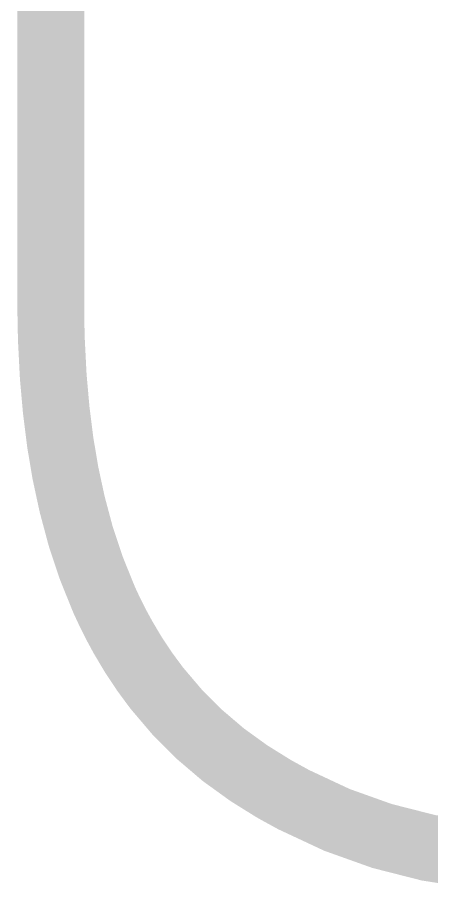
# Model space of a CAD drawing. Header units: millimetres. Extents: x 6 to 417, y 41 to 311.
# Drawn here: x 386.587 to 387.207, y 55.076 to 56.38 of the extents above; entities that cross this region are included whole.
import ezdxf

# ---------------------------------------------------------------- set-up
doc = ezdxf.new("R2010")
doc.units = ezdxf.units.MM
doc.layers.add('DrillDrawing', color=1, linetype='Continuous')

msp = doc.modelspace()

# ---------------------------------------------------------------- linework, layer by layer
at = {"layer": 'DrillDrawing', "const_width": 0.1}
for points in [[(386.637, 55.9524), (386.637, 60.2657)], [(386.637, 55.9524), (386.637, 60.2657)], [(386.6379, 55.8962), (386.6406, 55.8429)], [(386.6379, 55.8962), (386.6406, 55.8429)], [(386.6406, 55.8429), (386.6451, 55.7923)], [(386.6406, 55.8429), (386.6451, 55.7923)], [(386.6451, 55.7923), (386.6511, 55.7443)], [(386.6451, 55.7923), (386.6511, 55.7443)], [(386.6511, 55.7443), (386.6587, 55.699)], [(386.6511, 55.7443), (386.6587, 55.699)], [(386.6587, 55.699), (386.6688, 55.652)], [(386.6587, 55.699), (386.6688, 55.652)], [(386.6688, 55.652), (386.6816, 55.604)], [(386.6688, 55.652), (386.6816, 55.604)], [(386.6816, 55.604), (386.6976, 55.5558)], [(386.6816, 55.604), (386.6976, 55.5558)], [(386.6976, 55.5558), (386.7169, 55.5081)], [(386.6976, 55.5558), (386.7169, 55.5081)], [(386.9337, 55.2486), (386.9713, 55.2252)], [(386.9337, 55.2486), (386.9713, 55.2252)], [(386.9713, 55.2252), (387.0004, 55.2092)], [(386.9713, 55.2252), (387.0004, 55.2092)]]:
    msp.add_lwpolyline(points, dxfattribs=at)
at = {"layer": 'DrillDrawing', "const_width": 0.05}
for points in [[(386.612, 55.9524, 1), (386.662, 55.9524, 1)], [(386.612, 55.9524, 1), (386.662, 55.9524, 1)], [(386.612, 55.9524, 1), (386.662, 55.9524, 1)], [(386.612, 55.9524, 1), (386.662, 55.9524, 1)], [(386.6129, 55.8962, 1), (386.6629, 55.8962, 1)], [(386.6129, 55.8962, 1), (386.6629, 55.8962, 1)], [(386.6129, 55.8962, 1), (386.6629, 55.8962, 1)], [(386.6129, 55.8962, 1), (386.6629, 55.8962, 1)], [(386.6156, 55.8429, 1), (386.6656, 55.8429, 1)], [(386.6156, 55.8429, 1), (386.6656, 55.8429, 1)], [(386.6156, 55.8429, 1), (386.6656, 55.8429, 1)], [(386.6156, 55.8429, 1), (386.6656, 55.8429, 1)], [(386.6201, 55.7923, 1), (386.6701, 55.7923, 1)], [(386.6201, 55.7923, 1), (386.6701, 55.7923, 1)], [(386.6201, 55.7923, 1), (386.6701, 55.7923, 1)], [(386.6201, 55.7923, 1), (386.6701, 55.7923, 1)], [(386.6261, 55.7443, 1), (386.6761, 55.7443, 1)], [(386.6261, 55.7443, 1), (386.6761, 55.7443, 1)], [(386.6261, 55.7443, 1), (386.6761, 55.7443, 1)], [(386.6261, 55.7443, 1), (386.6761, 55.7443, 1)], [(386.6337, 55.699, 1), (386.6837, 55.699, 1)], [(386.6337, 55.699, 1), (386.6837, 55.699, 1)], [(386.6337, 55.699, 1), (386.6837, 55.699, 1)], [(386.6337, 55.699, 1), (386.6837, 55.699, 1)], [(386.6438, 55.652, 1), (386.6938, 55.652, 1)], [(386.6438, 55.652, 1), (386.6938, 55.652, 1)], [(386.6438, 55.652, 1), (386.6938, 55.652, 1)], [(386.6438, 55.652, 1), (386.6938, 55.652, 1)], [(386.6566, 55.604, 1), (386.7066, 55.604, 1)], [(386.6566, 55.604, 1), (386.7066, 55.604, 1)], [(386.6566, 55.604, 1), (386.7066, 55.604, 1)], [(386.6566, 55.604, 1), (386.7066, 55.604, 1)], [(386.6726, 55.5558, 1), (386.7226, 55.5558, 1)], [(386.6726, 55.5558, 1), (386.7226, 55.5558, 1)], [(386.6726, 55.5558, 1), (386.7226, 55.5558, 1)], [(386.6726, 55.5558, 1), (386.7226, 55.5558, 1)], [(386.6919, 55.5081, 1), (386.7419, 55.5081, 1)], [(386.6919, 55.5081, 1), (386.7419, 55.5081, 1)], [(386.6919, 55.5081, 1), (386.7419, 55.5081, 1)], [(386.6919, 55.5081, 1), (386.7419, 55.5081, 1)], [(386.7198, 55.4527, 1), (386.7698, 55.4527, 1)], [(386.7198, 55.4527, 1), (386.7698, 55.4527, 1)], [(386.7198, 55.4527, 1), (386.7698, 55.4527, 1)], [(386.7198, 55.4527, 1), (386.7698, 55.4527, 1)], [(386.7704, 55.3764, 1), (386.8204, 55.3764, 1)], [(386.7704, 55.3764, 1), (386.8204, 55.3764, 1)], [(386.7704, 55.3764, 1), (386.8204, 55.3764, 1)], [(386.7704, 55.3764, 1), (386.8204, 55.3764, 1)], [(386.9087, 55.2486, 1), (386.9587, 55.2486, 1)], [(386.9087, 55.2486, 1), (386.9587, 55.2486, 1)], [(386.9087, 55.2486, 1), (386.9587, 55.2486, 1)], [(386.9087, 55.2486, 1), (386.9587, 55.2486, 1)], [(386.9463, 55.2252, 1), (386.9963, 55.2252, 1)], [(386.9463, 55.2252, 1), (386.9963, 55.2252, 1)], [(386.9463, 55.2252, 1), (386.9963, 55.2252, 1)], [(386.9463, 55.2252, 1), (386.9963, 55.2252, 1)], [(386.9754, 55.2092, 1), (387.0254, 55.2092, 1)], [(386.9754, 55.2092, 1), (387.0254, 55.2092, 1)], [(386.9754, 55.2092, 1), (387.0254, 55.2092, 1)], [(386.9754, 55.2092, 1), (387.0254, 55.2092, 1)]]:
    msp.add_lwpolyline(points, format="xyb", close=True, dxfattribs=at)
at = {"layer": 'DrillDrawing', "const_width": 0.1}
for points in [[(386.6379, 55.8962, -0.008393), (386.637, 55.9524)], [(386.6379, 55.8962, -0.008393), (386.637, 55.9524)], [(386.7448, 55.4527, -0.022995), (386.7169, 55.5081)], [(386.7448, 55.4527, -0.022995), (386.7169, 55.5081)], [(386.7954, 55.3764, -0.037656), (386.7448, 55.4527)], [(386.7954, 55.3764, -0.037656), (386.7448, 55.4527)], [(386.9337, 55.2486, -0.080634), (386.7954, 55.3764)], [(386.9337, 55.2486, -0.080634), (386.7954, 55.3764)], [(387.2731, 55.126, -0.094424), (387.0004, 55.2092)], [(387.2731, 55.126, -0.094424), (387.0004, 55.2092)]]:
    msp.add_lwpolyline(points, format="xyb", dxfattribs=at)

doc.saveas('drawing.dxf')
